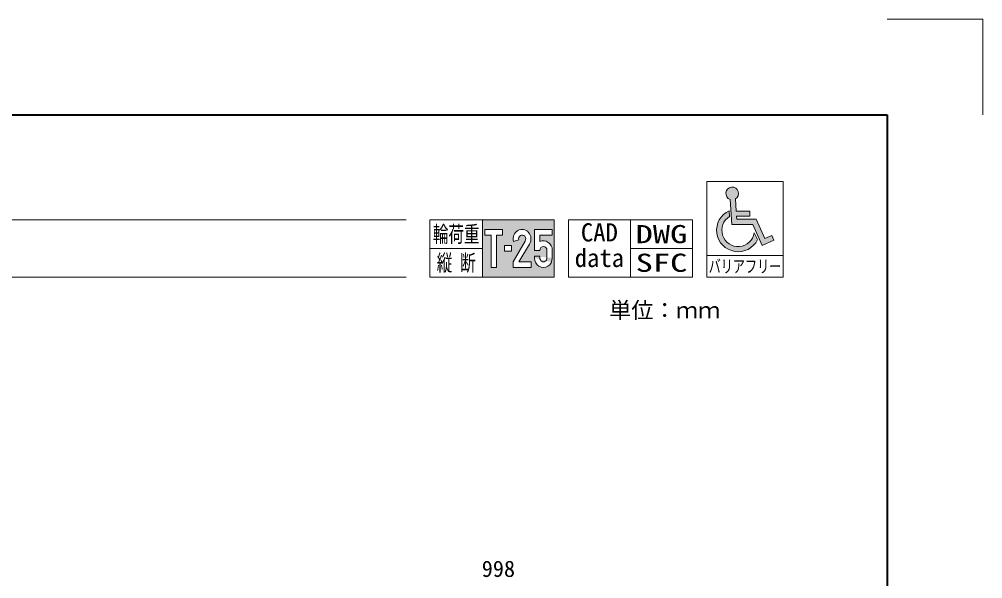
# Model space of a CAD drawing. Units: millimetres, scale not verified. Extents: x 63886 to 97934, y 3628 to 26930.
# Drawn here: x 93660 to 95678, y 22725 to 23897 of the extents above; entities that cross this region are included whole.
import ezdxf
from ezdxf.enums import TextEntityAlignment as Align

# ---------------------------------------------------------------- set-up
doc = ezdxf.new("R2010")
doc.units = ezdxf.units.MM
doc.header["$LTSCALE"] = 30
for name, color, linetype, lineweight in [('0_2', 7, 'Continuous', 13), ('Defpoints_3', 8, 'Continuous', 0), ('図枠', 7, 'Continuous', 13), ('寸法線', 7, 'Continuous', 9)]:
    doc.layers.add(name, color=color, linetype=linetype, lineweight=lineweight)
doc.styles.add('ＭＳ ゴシック', font='')
doc.styles.get('ＭＳ ゴシック').set_extended_font_data('MS Gothic')

msp = doc.modelspace()

# ---------------------------------------------------------------- hatches: boundary and pattern name
at = {"layer": '0_2'}
for points in [[(95216.49, 23423.28), (95240.9, 23434.28), (95236.43, 23444.2), (95221.93, 23437.66), (95203.68, 23478.16), (95163.14, 23478.16), (95162.72, 23484.44), (95190.3, 23484.44), (95190.3, 23495.32), (95161.99, 23495.32), (95160.3, 23520.64, 0.8089), (95152.35, 23545.44, 0.8089), (95149.47, 23519.56), (95152.96, 23467.29), (95196.65, 23467.29)], [(95206.58, 23435.36), (95199.81, 23449.67, -0.5467), (95147.12, 23426.64, -0.5467), (95148.17, 23484.13), (95147.36, 23496.01, 0.51922), (95133.86, 23423.58, 0.51922)]]:
    msp.add_hatch(color=256, dxfattribs=at).paths.add_polyline_path(points)
h = msp.add_hatch(color=256, dxfattribs=at)
h.paths.add_polyline_path([(94630.47, 23476.97), (94630.47, 23356.97), (94780.47, 23356.97), (94780.47, 23476.97)])
h.paths.add_polyline_path([(94672.75, 23456.97), (94672.75, 23444.97), (94659.75, 23444.97), (94659.75, 23376.97), (94648.61, 23376.97), (94648.61, 23444.97), (94635.61, 23444.97), (94635.61, 23456.97)], flags=16)
edge = h.paths.add_edge_path(flags=16)
edge.add_ellipse((94713.61, 23436.97), major_axis=(0, 20), ratio=0.9285714, start_angle=-125.45638, end_angle=106.09606, ccw=False)
edge.add_line((94729.1, 23425.93), (94706.4, 23388.97))
edge.add_line((94706.4, 23388.97), (94732.18, 23388.97))
edge.add_line((94732.18, 23388.97), (94732.18, 23376.97))
edge.add_line((94732.18, 23376.97), (94695.04, 23376.97))
edge.add_line((94695.04, 23376.97), (94695.04, 23388.97))
edge.add_line((94695.04, 23388.97), (94719.8, 23432.55))
edge.add_ellipse((94713.61, 23436.97), major_axis=(0, 8), ratio=0.9285714, start_angle=-125.45638, end_angle=106.09606)
edge.add_line((94706.43, 23434.89), (94695.67, 23431.79))
h.paths.add_polyline_path([(94691.32, 23422.97), (94691.32, 23410.97), (94676.47, 23410.97), (94676.47, 23422.97)], flags=16)
edge = h.paths.add_edge_path(flags=16)
edge.add_line((94739.61, 23456.97), (94776.75, 23456.97))
edge.add_line((94776.75, 23456.97), (94776.75, 23444.97))
edge.add_line((94776.75, 23444.97), (94750.75, 23444.97))
edge.add_line((94750.75, 23444.97), (94750.75, 23431.3))
edge.add_ellipse((94758.18, 23412.97), major_axis=(0, 20), ratio=0.9285714, start_angle=-90, end_angle=22.06083, ccw=False)
edge.add_line((94776.75, 23412.97), (94776.75, 23387.98))
edge.add_ellipse((94758.18, 23396.97), major_axis=(0, 20), ratio=0.9285714, start_angle=90, end_angle=-90, ccw=False)
edge.add_line((94738.4, 23400.97), (94750.75, 23400.97))
edge.add_line((94750.75, 23400.97), (94750.75, 23396.97))
edge.add_ellipse((94758.18, 23396.97), major_axis=(0, 8), ratio=0.9285714, start_angle=90, end_angle=-90)
edge.add_line((94765.61, 23396.97), (94765.61, 23412.97))
edge.add_ellipse((94758.18, 23412.97), major_axis=(0, 8), ratio=0.9285714, start_angle=-90, end_angle=90)
edge.add_line((94750.75, 23412.97), (94739.61, 23412.97))
edge.add_line((94739.61, 23412.97), (94739.61, 23456.97))

# ---------------------------------------------------------------- linework, layer by layer
for p, q in [((95100.47, 23356.97), (95100.47, 23556.97)), ((95100.47, 23556.97), (95260.47, 23556.97)), ((95260.47, 23356.97), (95260.47, 23556.97)), ((95148.17, 23484.13), (95147.36, 23496.01)), ((94520.47, 23476.97), (94780.47, 23476.97)), ((94520.47, 23476.97), (94520.47, 23356.97)), ((94630.47, 23476.97), (94630.47, 23356.97)), ((94780.47, 23476.97), (94780.47, 23356.97)), ((94810.47, 23476.97), (95070.47, 23476.97)), ((94810.47, 23476.97), (94810.47, 23356.97)), ((94940.47, 23476.97), (94940.47, 23356.97)), ((95070.47, 23476.97), (95070.47, 23356.97)), ((94635.61, 23456.97), (94672.75, 23456.97)), ((94635.61, 23456.97), (94635.61, 23444.97)), ((94672.75, 23456.97), (94672.75, 23444.97)), ((94739.61, 23456.97), (94776.75, 23456.97)), ((94739.61, 23412.97), (94739.61, 23456.97)), ((94776.75, 23444.97), (94776.75, 23456.97)), ((94635.61, 23444.97), (94648.61, 23444.97)), ((94648.61, 23444.97), (94648.61, 23376.97)), ((94659.75, 23444.97), (94659.75, 23376.97)), ((94659.75, 23444.97), (94672.75, 23444.97)), ((94719.8, 23432.55), (94695.04, 23388.97)), ((94706.43, 23434.89), (94695.67, 23431.79)), ((94750.75, 23444.97), (94776.75, 23444.97)), ((94750.75, 23431.3), (94750.75, 23444.97)), ((95206.58, 23435.36), (95199.81, 23449.67)), ((94520.47, 23416.97), (94630.47, 23416.97)), ((94676.47, 23422.97), (94691.32, 23422.97)), ((94676.47, 23410.97), (94676.47, 23422.97)), ((94691.32, 23422.97), (94691.32, 23410.97)), ((94706.4, 23388.97), (94729.1, 23425.93)), ((94739.61, 23412.97), (94750.75, 23412.97)), ((94765.61, 23412.97), (94765.61, 23396.97)), ((94776.75, 23412.97), (94776.75, 23396.97)), ((94940.47, 23416.97), (95070.47, 23416.97)), ((94691.32, 23410.97), (94676.47, 23410.97)), ((94739.61, 23400.97), (94750.75, 23400.97)), ((94739.61, 23396.97), (94739.61, 23400.97)), ((94750.75, 23396.97), (94750.75, 23400.97)), ((95100.47, 23401.97), (95260.47, 23401.97)), ((94648.61, 23376.97), (94659.75, 23376.97)), ((94695.04, 23388.97), (94695.04, 23376.97)), ((94695.04, 23376.97), (94732.18, 23376.97)), ((94706.4, 23388.97), (94732.18, 23388.97)), ((94732.18, 23388.97), (94732.18, 23376.97)), ((94520.47, 23356.97), (94780.47, 23356.97)), ((94810.47, 23356.97), (95070.47, 23356.97)), ((95100.47, 23356.97), (95260.47, 23356.97))]:
    msp.add_line(p, q, dxfattribs=at)
for points in [[(95149.47, 23519.56), (95152.96, 23467.29), (95196.65, 23467.29), (95216.49, 23423.28), (95240.9, 23434.28), (95236.55, 23443.93)], [(95236.43, 23444.2), (95221.93, 23437.66), (95203.68, 23478.16), (95163.14, 23478.16), (95162.72, 23484.44), (95190.3, 23484.44), (95190.3, 23495.32), (95161.99, 23495.32), (95160.3, 23520.64)]]:
    msp.add_lwpolyline(points, dxfattribs=at)
for centre, radius, start, end in [((95153.68, 23532.19), 13.31, 299.82759, 251.58236), ((95166.08, 23455.05), 45.04, 114.56659, 334.07946), ((95166.08, 23455.05), 34.15, 121.62333, 350.9477)]:
    msp.add_arc(centre, radius, start, end, dxfattribs=at)
for centre, major_axis, start_param, end_param in [((94713.61, 23436.97), (0, 20), 4.1281266, 8.115781), ((94713.61, 23436.97), (0, 8), 4.1281266, 8.115781), ((94758.18, 23412.97), (0, 20), 4.712389, 6.6947022), ((94758.18, 23412.97), (0, 8), 4.712389, 7.8539816), ((94758.18, 23396.97), (0, 20), 1.5707963, 4.712389), ((94758.18, 23396.97), (0, 8), 1.5707963, 4.712389)]:
    msp.add_ellipse(centre, major_axis=major_axis, ratio=0.928571, start_param=start_param, end_param=end_param, dxfattribs=at)
at = {"layer": 'Defpoints_3', "color": 7, "lineweight": 13}
for p, q in [((95478.45, 23896.97), (95678.45, 23896.97)), ((95678.45, 23896.97), (95678.45, 23696.97))]:
    msp.add_line(p, q, dxfattribs=at)
at = {"layer": '図枠', "lineweight": 40}
for p, q in [((91878.45, 23696.97), (95478.45, 23696.97)), ((95478.45, 23696.97), (95478.45, 18156.97))]:
    msp.add_line(p, q, dxfattribs=at)
at = {"layer": '図枠'}
for p, q in [((92098.45, 23476.97), (94470.47, 23476.97)), ((92098.45, 23356.97), (94470.47, 23356.97))]:
    msp.add_line(p, q, dxfattribs=at)

# ---------------------------------------------------------------- texts
at = {"layer": '0_2', "style": 'ＭＳ ゴシック'}
for s, height, width, p in [('輪荷重', 34.18, 0.7, (94575.47, 23446.97)), ('DWG', 37.98, 1.4, (95005.47, 23446.97)), ('縦 断', 34.18, 0.7, (94575.47, 23386.97)), ('SFC', 37.98, 1.4, (95005.47, 23386.97)), ('バリアフリー', 26.58, 0.7, (95180.47, 23379.47))]:
    msp.add_text(s, height=height, dxfattribs=dict(at, width=width)).set_placement(p, align=Align.MIDDLE_CENTER)
for s, p in [('CAD', (94836.62, 23469.67)), ('data', (94823.67, 23416.07))]:
    msp.add_text(s, height=37.98, dxfattribs=at).set_placement(p, align=Align.TOP_LEFT)
at = {"layer": '図枠', "style": 'ＭＳ ゴシック'}
msp.add_text('単位：ｍｍ', height=34.18, dxfattribs=at).set_placement((95012.18, 23287.63), align=Align.MIDDLE_CENTER)
at = {"layer": '寸法線', "style": 'ＭＳ ゴシック'}
msp.add_text('998', height=34.18, dxfattribs=at).set_placement((94663.87, 22746.01), align=Align.MIDDLE_CENTER)

doc.saveas('drawing.dxf')
